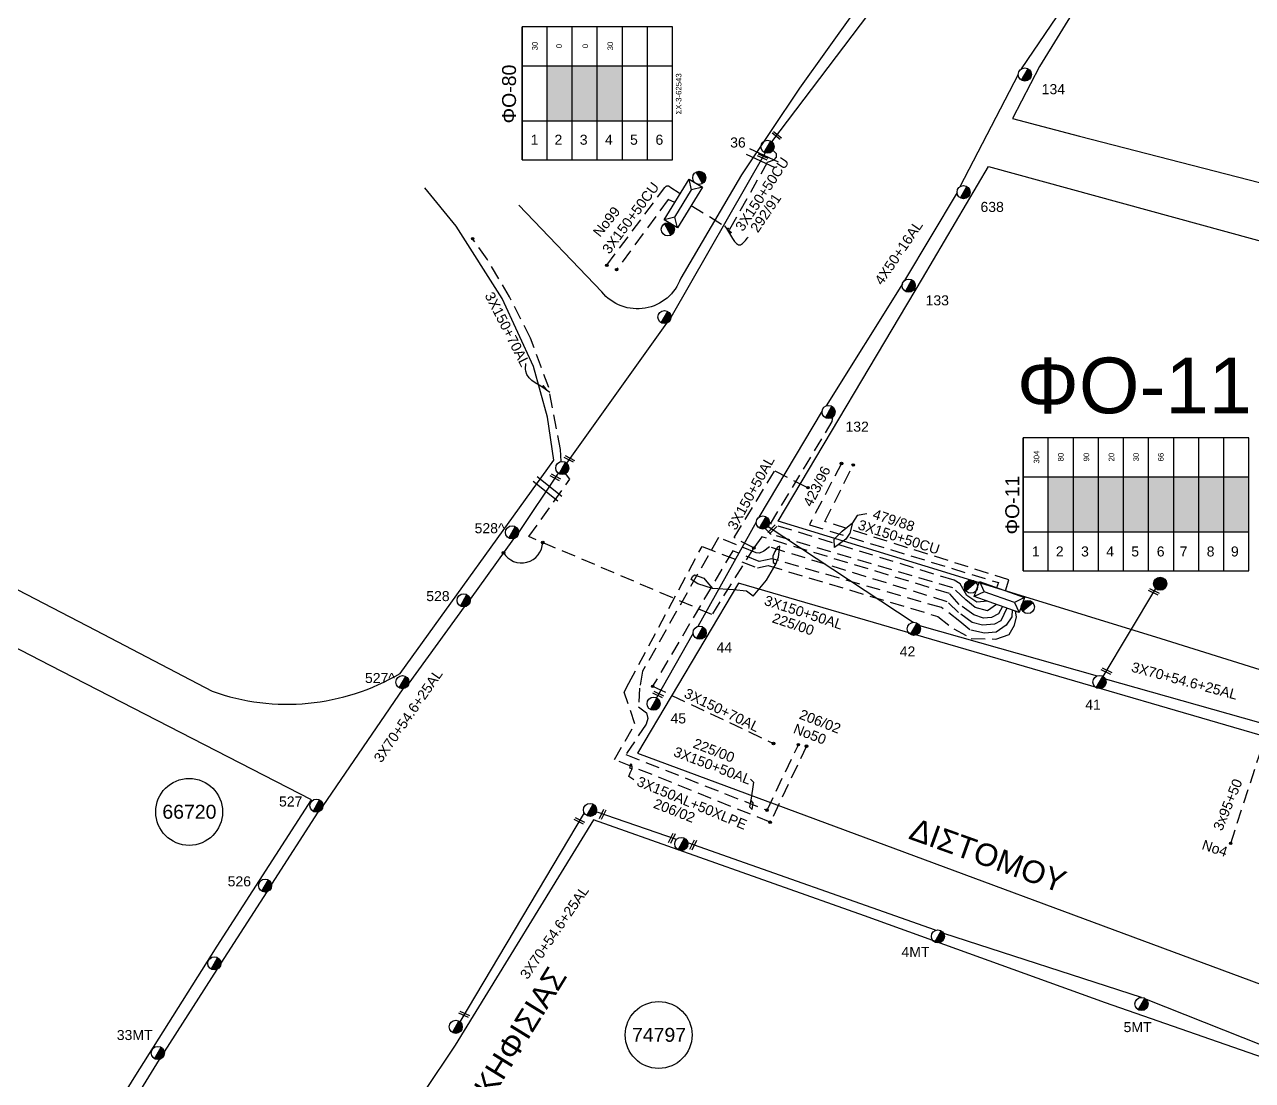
# Model space of a CAD drawing. Header units: millimetres. Extents: x 1113 to 5794, y 757 to 3537.
# Drawn here: x 1224.6 to 1445, y 1462.8 to 1652.3 of the extents above; entities that cross this region are included whole.
import ezdxf
from ezdxf.enums import TextEntityAlignment as Align

# ---------------------------------------------------------------- set-up
doc = ezdxf.new("R2010")
doc.units = ezdxf.units.MM
doc.linetypes.add('DASHED', pattern=[19.05, 12.7, -6.35])
for name, color, linetype in [('Άγνωστα', 7, 'Continuous'), ('Ασφαλειοκιβώτια Χ.Τ 6 αναχωρήσεων', 7, 'Continuous'), ('Ασφαλειοκιβώτια Χ.Τ 9 αναχωρήσεων', 7, 'Continuous'), ('Γέφυρες Εναέριου Δικτύου', 7, 'Continuous'), ('Γυμνά εναέρια ΧΤ και ΦΟΠ (3Φ)   4x50+16AL', 7, 'Continuous'), ('Επιγραφές - Σχήματα', 7, 'Continuous'), ('Καλώδια ΧΤ   3x150+50AL', 7, 'DASHED'), ('Καλώδια ΧΤ   3x150+50CU', 7, 'DASHED'), ('Καλώδια ΧΤ   3x150AL+50XLPE', 7, 'DASHED'), ('Μηχανική τομή', 7, 'Continuous'), ('Στύλος Ξύλινος', 7, 'Continuous'), ('Στύλος Ξύλινος @ 1', 7, 'Continuous'), ('Στύλος ΦΜ', 7, 'Continuous'), ('Στύλος ΦΜ @ 1', 7, 'Continuous'), ('Συνδέσεις', 7, 'Continuous'), ('Συνεστραμμένα ΧΤ   3x70+54.6+25 AL', 7, 'SYN_LINE'), ('Τομή', 7, 'Continuous'), ('Υποσταθμός εναέριος 2 στύλων', 7, 'Continuous'), ('Υποσταθμός πόλεως', 7, 'Continuous'), ('Υπόβαθρο ΔΕΗ', 7, 'Continuous'), ('Υπόγεια καλώδια Δικτύου ΧΤ και Παρ. ΧΤ - 3X150+70 AL', 7, 'DASHED')]:
    doc.layers.add(name, color=color, linetype=linetype)
doc.styles.get("Standard").update_dxf_attribs({"font": 'arial.ttf'})
doc.linetypes.add('SYN_LINE', pattern='A,0.5,-0.0001,["/\\/\\/\\/",Standard,S=0.1,R=0,X=0,Y=-0.05],-0.25', length=0.7501)
doc.dimstyles.new('ISO-25', dxfattribs={"dimtxt": 2.5, "dimasz": 1.8, "dimexe": 1.25, "dimexo": 0.625, "dimtad": 1, "dimtxsty": 'Standard', "dimcen": 1.8, "dimadec": 0, "dimazin": 0, "dimtfac": 1, "dimtmove": 0, "dimatfit": 3, "dimfxl": 1.25, "dimarcsym": 0})

# ---------------------------------------------------------------- blocks, each defined once
blk = doc.blocks.new('ΥΠΑΡΧΩΝ ΤΣΙΜΕΝΤΕΝΙΟΣ ΣΤΥΛΟΣ')
at = {"layer": 'Στύλος ΦΜ'}
blk.add_hatch(color=7, dxfattribs=at).paths.add_polyline_path([(-1.29, -2.28, 0.574793), (2.62, 0, 0.268822), (1.3, 2.27)])
at = {"layer": 'Στύλος ΦΜ', "color": 7}
blk.add_line((-1.29, -2.28), (1.3, 2.27), dxfattribs=at)
blk.add_circle((0, 0), 2.62, dxfattribs=at)
at = {"layer": 'Στύλος ΦΜ', "flags": 4}
for tag, p in [('ΑΡΙΘΜΟΣ', (-4.68, 8.05)), ('ΤΥΠΟΣ', (-4.91, 3.03))]:
    blk.add_attdef(tag, p, '', height=4, dxfattribs=at)
blk = doc.blocks.new('ΥΠΟΣΤΑΘΜΟΣ ΕΝΑΕΡΙΟΣ ΕΠΙ 2 ΣΤΥΛΩΝ')
at = {"layer": 'Υποσταθμός εναέριος 2 στύλων', "linetype": 'Continuous'}
for points in [[(-11.97, -2.11, 0.574793), (-8.45, -0.07, 0.268822), (-9.64, 1.98)], [(9.68, -2.15, 0.574793), (13.19, -0.1, 0.268822), (12.01, 1.95)]]:
    blk.add_hatch(color=256, dxfattribs=at).paths.add_polyline_path(points)
for p, q in [((-11.97, -2.11), (-9.64, 1.98)), ((9.68, -2.15), (12.01, 1.95))]:
    blk.add_line(p, q, dxfattribs=at)
for centre in [(-10.81, -0.07), (10.84, -0.1)]:
    blk.add_circle(centre, 2.36, dxfattribs=at)
at = {"layer": 'Υποσταθμός πόλεως', "linetype": 'Continuous', "ltscale": 40}
blk.add_lwpolyline([(-8.57, 2.82), (8.57, 2.82), (8.57, -2.82), (-8.57, -2.82)], close=True, dxfattribs=at)
for points in [[(-5.75, 0), (-8.57, 2.82)], [(-8.57, -2.82), (-5.75, 0)], [(-5.75, 0), (5.75, 0)], [(5.75, 0), (8.57, 2.82)], [(8.57, -2.82), (5.75, 0)]]:
    blk.add_lwpolyline(points, dxfattribs=at)
at = {"layer": 'Υποσταθμός εναέριος 2 στύλων', "ltscale": 40, "flags": 1}
for tag, p in [('ΜΕΤΑΣΧΗΜΑΤΙΣΜΟΣ', (14.09, 2.51)), ('ΙΣΧΥΣ', (14.07, -0.28)), ('ΑΡΙΘΜΟΣ', (14.19, -3))]:
    blk.add_attdef(tag, p, '', height=1.8, dxfattribs=at)
blk = doc.blocks.new('ΥΠΑΡΧΩΝ ΞΥΛΙΝΟΣ ΣΤΥΛΟΣ')
at = {"layer": 'Στύλος Ξύλινος'}
h = blk.add_hatch(color=7, dxfattribs=at)
h.paths.add_polyline_path([(-2.62, 0, 0.270008), (-1.29, -2.28), (1.3, 2.27, 0.576266)])
h.paths.add_polyline_path([(-1.29, -2.28, 0.574793), (2.62, 0, 0.268822), (1.3, 2.27)])
at = {"layer": 'Στύλος Ξύλινος', "color": 7}
blk.add_line((-1.29, -2.28), (1.3, 2.27), dxfattribs=at)
blk.add_circle((0, 0), 2.62, dxfattribs=at)
at = {"layer": 'Στύλος Ξύλινος', "flags": 4}
for tag, p in [('ΑΡΙΘΜΟΣ', (-4.91, 8.6)), ('ΤΥΠΟΣ', (-4.85, 3.39))]:
    blk.add_attdef(tag, p, '', height=4, dxfattribs=at)
blk = doc.blocks.new('ΑΣΦΑΛΕΙΟΚΙΒΩΤΙΟ ΥΠΟΣΤΑΘΜΟΥ 6 ΑΝΑΧΩΡΗΣΕΩΝ')
at = {"layer": 'Ασφαλειοκιβώτια Χ.Τ 6 αναχωρήσεων', "ltscale": 40}
for p, q in [((-23.91, 27), (23.91, 27)), ((-9.83, 27), (-9.83, -27)), ((9.83, 27), (9.83, -27)), ((-23.91, 18), (23.91, 18)), ((-23.91, 9), (23.91, 9)), ((-23.91, 0), (23.91, 0)), ((-23.91, -9), (23.91, -9)), ((-23.91, -18), (23.91, -18))]:
    blk.add_line(p, q, dxfattribs=at)
at = {"layer": 'Ασφαλειοκιβώτια Χ.Τ 6 αναχωρήσεων'}
blk.add_lwpolyline([(-23.91, -27), (23.91, -27), (23.91, 27), (-23.91, 27)], close=True, dxfattribs=at)
for s, p in [('1', (-18.47, 23.92)), ('2', (-18.47, 15.35)), ('3', (-18.47, 6.28)), ('4', (-18.47, -2.75)), ('5', (-18.47, -11.76)), ('6', (-18.47, -20.89))]:
    blk.add_text(s, height=3.6, rotation=270, dxfattribs=at).set_placement(p)
at = {"layer": 'Ασφαλειοκιβώτια Χ.Τ 6 αναχωρήσεων', "ltscale": 40}
for tag, height, p in [('ΟΝΟΜΑ', 5, (-0.27, 31.68)), ('ΚΕΙΜΕΝΟ 1', 2, (16.95, 22.41)), ('ΚΕΙΜΕΝΟ 2', 2, (16.95, 13.71)), ('ΚΕΙΜΕΝΟ 3', 2, (16.95, 4.31)), ('ΚΕΙΜΕΝΟ 4', 2, (16.95, -4.67)), ('ΚΕΙΜΕΝΟ 5', 2, (16.95, -13.51)), ('ΚΕΙΜΕΝΟ 6', 2, (16.95, -22.43)), ('ΣΧ', 2, (-0.21, -29.21))]:
    blk.add_attdef(tag, text='', height=height, dxfattribs=at).set_placement(p, align=Align.MIDDLE_CENTER)
blk = doc.blocks.new('ΑΣΦΑΛΕΙΟΚΙΒΩΤΙΟ ΥΠΟΣΤΑΘΜΟΥ 9 ΑΝΑΧΩΡΗΣΕΩΝ')
at = {"layer": 'Ασφαλειοκιβώτια Χ.Τ 9 αναχωρήσεων', "ltscale": 40}
for p, q in [((-23.8, 40.36), (24.02, 40.36)), ((-9.72, 40.36), (-9.72, -40.64)), ((9.94, 40.36), (9.94, -40.64)), ((-23.8, 31.36), (24.02, 31.36)), ((-23.8, 22.36), (24.02, 22.36)), ((-23.8, 13.36), (24.02, 13.36)), ((-23.8, 4.36), (24.02, 4.36)), ((-23.8, -4.64), (24.02, -4.64)), ((-23.8, -13.64), (24.02, -13.64)), ((-23.8, -22.64), (24.02, -22.64)), ((-23.8, -31.64), (24.02, -31.64))]:
    blk.add_line(p, q, dxfattribs=at)
at = {"layer": 'Ασφαλειοκιβώτια Χ.Τ 9 αναχωρήσεων'}
blk.add_lwpolyline([(-23.8, -40.64), (24.02, -40.64), (24.02, 40.36), (-23.8, 40.36)], close=True, dxfattribs=at)
for s, p in [('1', (-18.61, 37.24)), ('2', (-18.61, 28.67)), ('3', (-18.61, 19.6)), ('4', (-18.61, 10.58)), ('5', (-18.61, 1.57)), ('6', (-18.61, -7.57)), ('7', (-18.61, -15.81)), ('8', (-18.61, -25.5)), ('9', (-18.61, -34.19))]:
    blk.add_text(s, height=3.6, rotation=270, dxfattribs=at).set_placement(p)
at = {"layer": 'Ασφαλειοκιβώτια Χ.Τ 9 αναχωρήσεων', "ltscale": 40}
for tag, height, p in [('ΟΝΟΜΑ', 5, (-0.16, 44.31)), ('ΚΕΙΜΕΝΟ 1', 2, (17.06, 35.59)), ('ΚΕΙΜΕΝΟ 2', 2, (17.06, 26.88)), ('ΚΕΙΜΕΝΟ 3', 2, (17.06, 17.69)), ('ΚΕΙΜΕΝΟ 4', 2, (17.06, 8.71)), ('ΚΕΙΜΕΝΟ 5', 2, (17.06, -0.13)), ('ΚΕΙΜΕΝΟ 6', 2, (17.06, -9.05)), ('ΚΕΙΜΕΝΟ 7', 2, (17.06, -18.13)), ('ΚΕΙΜΕΝΟ 8', 2, (17.06, -26.85)), ('ΚΕΙΜΕΝΟ 9', 2, (17.06, -35.99)), ('ΣΧ', 2, (-0.1, -42.64))]:
    blk.add_attdef(tag, text='', height=height, dxfattribs=at).set_placement(p, align=Align.MIDDLE_CENTER)
blk = doc.blocks.new('ΜΗΧΑΝΙΚΗ ΤΟΜΗ')
at = {"layer": 'Μηχανική τομή', "ltscale": 40}
for p, q in [((-1.89, 0.78), (1.89, 0.78)), ((1.89, 0), (-1.89, 0))]:
    blk.add_line(p, q, dxfattribs=at)
blk = doc.blocks.new('ΤΟΜΗ')
at = {"layer": 'Τομή', "ltscale": 40}
for p, q in [((-5.68, 0), (5.68, 0)), ((5.68, -2.33), (-5.68, -2.33))]:
    blk.add_line(p, q, dxfattribs=at)
blk = doc.blocks.new('_ΣΥΝΔΕΣΗ')
at = {"layer": 'Συνδέσεις', "linetype": 'SYN_LINE', "ltscale": 40}
blk.add_hatch(color=256, dxfattribs=at).paths.add_polyline_path([(0.5, -0.01, 1), (-0.5, -0.01, 1)])
at = {"layer": 'Συνδέσεις'}
blk.add_circle((0, -0.01), 0.5, dxfattribs=at)

msp = doc.modelspace()

# ---------------------------------------------------------------- hatches: boundary and pattern name
at = {"layer": 'Ασφαλειοκιβώτια Χ.Τ 9 αναχωρήσεων', "lineweight": -3}
for color, points in [(85, [(1318.43, 1635.01), (1322.93, 1635.01), (1322.93, 1644.83), (1318.43, 1644.83)]), (6, [(1322.93, 1635.01), (1327.43, 1635.01), (1327.43, 1644.83), (1322.93, 1644.83)]), (30, [(1327.43, 1635.01), (1331.93, 1635.01), (1331.93, 1644.83), (1327.43, 1644.83)]), (27, [(1412.89, 1571.07), (1408.39, 1571.07), (1408.39, 1561.24), (1412.89, 1561.24)]), (85, [(1417.39, 1571.07), (1412.89, 1571.07), (1412.89, 1561.24), (1417.39, 1561.24)]), (6, [(1421.89, 1571.07), (1417.39, 1571.07), (1417.39, 1561.24), (1421.89, 1561.24)]), (133, [(1426.39, 1571.07), (1421.89, 1571.07), (1421.89, 1561.24), (1426.39, 1561.24)]), (30, [(1430.89, 1571.07), (1426.39, 1571.07), (1426.39, 1561.24), (1430.89, 1561.24)]), (1, [(1435.39, 1571.07), (1430.89, 1571.07), (1430.89, 1561.24), (1435.39, 1561.24)]), (2, [(1439.89, 1571.07), (1435.39, 1571.07), (1435.39, 1561.24), (1439.89, 1561.24)]), (62, [(1444.39, 1571.07), (1439.89, 1571.07), (1439.89, 1561.24), (1444.39, 1561.24)])]:
    msp.add_hatch(color=color, dxfattribs=at).paths.add_polyline_path(points)

# ---------------------------------------------------------------- linework, layer by layer
at = {"layer": 'Άγνωστα', "color": 85, "linetype": 'DASHED', "lineweight": -3, "ltscale": 0.2}
msp.add_lwpolyline([(1400.14, 1547.82), (1399.46, 1546.51), (1398.21, 1545.83), (1396.74, 1545.74), (1395.01, 1546.33), (1392.39, 1548.18), (1390.64, 1550.14), (1356.94, 1560.34), (1355.53, 1558.32), (1348, 1546.37), (1315.17, 1560.35), (1322.51, 1570.69), (1321.75, 1571.66)], dxfattribs=at)
at = {"layer": 'Άγνωστα', "color": 6, "linetype": 'DASHED', "lineweight": -3, "ltscale": 0.2}
for points in [[(1399.11, 1548.18), (1397.49, 1547.06), (1395.28, 1547.61), (1393.56, 1549.04), (1391.26, 1551.19), (1358.63, 1560.76), (1357.55, 1561.79)], [(1441.13, 1505.31), (1447.61, 1525.22), (1450.06, 1524.7), (1450.61, 1523.26), (1451.26, 1523.65)]]:
    msp.add_lwpolyline(points, dxfattribs=at)
at = {"layer": 'Γέφυρες Εναέριου Δικτύου', "lineweight": -3}
msp.add_arc((1313.84, 1559.44), 3.8, 211.3705, 357.9809, dxfattribs=at)
at = {"layer": 'Γυμνά εναέρια ΧΤ και ΦΟΠ (3Φ)   4x50+16AL', "color": 133, "lineweight": -3}
for points in [[(1416.33, 1663.19), (1403.52, 1644.29)], [(1402.99, 1643.31), (1392.48, 1623.12)], [(1392.01, 1622.09), (1382.59, 1606.32)], [(1382.2, 1605.73), (1368.49, 1583.81)], [(1367.79, 1582.95), (1356.45, 1563.85)], [(1355.97, 1562.94), (1345.46, 1544.23)], [(1344.64, 1543), (1338.04, 1531.43)]]:
    msp.add_lwpolyline(points, dxfattribs=at)
at = {"layer": 'Γυμνά εναέρια ΧΤ και ΦΟΠ (3Φ)   4x50+16AL', "color": 30, "lineweight": -3}
msp.add_lwpolyline([(1358.79, 1631.2), (1377.48, 1655.9)], dxfattribs=at)
at = {"layer": 'Γυμνά εναέρια ΧΤ και ΦΟΠ (3Φ)   4x50+16AL', "color": 85, "lineweight": -3}
for points in [[(1357.55, 1629.24), (1340.66, 1599.66)], [(1339.86, 1598.64), (1321.91, 1573.56)]]:
    msp.add_lwpolyline(points, dxfattribs=at)
at = {"layer": 'Επιγραφές - Σχήματα', "lineweight": -3}
for points in [[(1375.83, 1564.47), (1374.08, 1564.14), (1373.24, 1562.81), (1372.78, 1560.96), (1372.07, 1559.92), (1369.99, 1558.42), (1369.97, 1559.89), (1371.41, 1561.36), (1373.24, 1562.81)], [(1355.41, 1549.67), (1357.8, 1552.52), (1359.45, 1555.43), (1359.45, 1555.43), (1359.95, 1556.68), (1360.19, 1558.63), (1359.75, 1558.45), (1359.3, 1557.7), (1358.95, 1556.83), (1359.02, 1555.69), (1359.45, 1555.43)], [(1355.41, 1549.67), (1354.22, 1550.58), (1351.9, 1550.83), (1348.14, 1551.03), (1345.5, 1551.88), (1344.26, 1552.68), (1344.52, 1553.22), (1344.9, 1553.5), (1346.53, 1552.93), (1347.11, 1552.23), (1348.14, 1551.03)], [(1333.97, 1516.71), (1333.08, 1517.28), (1333.31, 1517.97), (1333.67, 1518.69), (1333.61, 1519.43), (1333.42, 1519.51), (1333.19, 1518.86), (1333.67, 1518.69)], [(1354.92, 1516.84), (1355.49, 1516.27), (1355.29, 1515.04), (1355.01, 1513.07), (1354.73, 1511.87), (1355.23, 1511.41), (1355.4, 1512.61), (1355.01, 1513.07)]]:
    msp.add_lwpolyline(points, dxfattribs=at)
for centre in [(1254.16, 1510.95), (1338.45, 1470.92)]:
    msp.add_circle(centre, 6, dxfattribs=at)
at = {"layer": 'Καλώδια ΧΤ   3x150+50AL', "color": 85, "lineweight": -3, "ltscale": 0.2}
msp.add_lwpolyline([(1355.53, 1558.32), (1351.98, 1560.17), (1359.27, 1572.14), (1365.24, 1569.14)], dxfattribs=at)
at = {"layer": 'Καλώδια ΧΤ   3x150+50AL', "color": 1, "lineweight": -3, "ltscale": 0.2}
msp.add_lwpolyline([(1400.92, 1547.54), (1399.86, 1545.23), (1398.72, 1544.63), (1396.56, 1544.46), (1394.74, 1544.94), (1392.28, 1546.72), (1390.24, 1548.68), (1358.37, 1558.5), (1357.33, 1557.73), (1356.53, 1557.36), (1355.95, 1557.47), (1349.19, 1560.22), (1335.57, 1536.21), (1335.01, 1533.18), (1334.84, 1529.8), (1336.24, 1528.74), (1336.52, 1527.7), (1336.18, 1526.72), (1332.57, 1521.24), (1357.9, 1511.26), (1363.53, 1523.01)], dxfattribs=at)
at = {"layer": 'Καλώδια ΧΤ   3x150+50AL', "color": 2, "lineweight": -3, "ltscale": 0.2}
msp.add_lwpolyline([(1401.88, 1547.2), (1401.83, 1545.99), (1400.84, 1544.48), (1399.01, 1543.19), (1396.93, 1543.01), (1394.31, 1543.62), (1392.53, 1545.12), (1389.22, 1547.62), (1358.77, 1556.38), (1356.48, 1555.89), (1351.75, 1557.81), (1337.37, 1533.5)], dxfattribs=at)
at = {"layer": 'Καλώδια ΧΤ   3x150+50CU', "color": 30, "lineweight": -3, "ltscale": 0.2}
for points in [[(1344.3, 1619.78), (1351.22, 1615.52), (1357.99, 1627.53), (1359.2, 1627.97), (1359.6, 1628.45), (1359.61, 1629.08), (1359.05, 1629.6)], [(1400.7, 1550.61), (1401.28, 1552.61), (1368.3, 1563.06), (1373.37, 1573.21)]]:
    msp.add_lwpolyline(points, dxfattribs=at)
at = {"layer": 'Καλώδια ΧΤ   3x150+50CU', "color": 6, "lineweight": -3, "ltscale": 0.2}
msp.add_lwpolyline([(1329.15, 1609.06), (1339.54, 1622.99, -0.422292), (1340.48, 1623.12), (1342.31, 1621.92)], format="xyb", dxfattribs=at)
at = {"layer": 'Καλώδια ΧΤ   3x150+50CU', "color": 85, "lineweight": -3, "ltscale": 0.2}
msp.add_lwpolyline([(1341.35, 1620.34), (1340.18, 1620.88), (1330.89, 1608.26)], dxfattribs=at)
at = {"layer": 'Καλώδια ΧΤ   3x150+50CU', "color": 133, "lineweight": -3, "ltscale": 0.2}
msp.add_lwpolyline([(1397.52, 1548.75), (1395.55, 1548.61), (1393.76, 1549.79), (1392.59, 1551.9), (1391.48, 1552.52), (1358.53, 1562.68), (1369.6, 1581), (1369.7, 1581.82)], dxfattribs=at)
at = {"layer": 'Καλώδια ΧΤ   3x150+50CU', "color": 27, "lineweight": -3, "ltscale": 0.2}
msp.add_lwpolyline([(1371.26, 1573.48), (1365.5, 1562.48), (1399.42, 1552.1), (1399.08, 1551.18)], dxfattribs=at)
at = {"layer": 'Καλώδια ΧΤ   3x150AL+50XLPE', "color": 62, "lineweight": -3, "ltscale": 0.2}
msp.add_lwpolyline([(1364.99, 1522.76), (1358.47, 1509.1), (1330.52, 1520.35), (1334.19, 1526.74), (1332.25, 1532.45), (1333.07, 1534.04), (1346.24, 1558.59), (1356.16, 1554.77), (1358.12, 1555.16), (1388.53, 1546.04), (1391.4, 1543.83), (1394.52, 1542.08), (1398.99, 1541.97), (1401.37, 1542.8), (1402.32, 1544.47), (1402.67, 1545.96), (1402.51, 1546.98)], dxfattribs=at)
at = {"layer": 'Συνεστραμμένα ΧΤ   3x70+54.6+25 AL', "color": 173, "lineweight": -3, "ltscale": 10}
for points in [[(1320.42, 1571.74), (1313.3, 1561.08)], [(1312.41, 1559.97), (1304.61, 1549.11)]]:
    msp.add_lwpolyline(points, dxfattribs=at)
at = {"layer": 'Συνεστραμμένα ΧΤ   3x70+54.6+25 AL', "color": 6, "lineweight": -3, "ltscale": 20}
for points in [[(1358.1, 1562.2), (1384.15, 1544.98)], [(1418.23, 1535.23), (1427.67, 1551.04)], [(1385.29, 1544.39), (1417.18, 1535.37)], [(1418.6, 1534.81), (1451.64, 1525.49)]]:
    msp.add_lwpolyline(points, dxfattribs=at)
at = {"layer": 'Συνεστραμμένα ΧΤ   3x70+54.6+25 AL', "color": 173, "lineweight": -3, "ltscale": 20}
for points in [[(1303.51, 1547.75), (1293.61, 1534.06)], [(1292.51, 1533.05), (1278.19, 1512.04)], [(1277.26, 1510.92), (1268.95, 1497.98)], [(1268.09, 1496.59), (1259.87, 1483.81)], [(1259.14, 1482.68), (1249.71, 1467.92)], [(1248.77, 1466.54), (1236.16, 1445.99)]]:
    msp.add_lwpolyline(points, dxfattribs=at)
at = {"layer": 'Συνεστραμμένα ΧΤ   3x70+54.6+25 AL', "color": 85, "lineweight": -3, "ltscale": 20}
for points in [[(1325.08, 1510.78), (1302.76, 1473.28)], [(1341.62, 1505.97), (1327.24, 1510.94)], [(1388.14, 1489.71), (1343.67, 1505.39)], [(1425.13, 1477.65), (1389.62, 1489.13)], [(1453.79, 1466.26), (1425.99, 1477.26)]]:
    msp.add_lwpolyline(points, dxfattribs=at)
at = {"layer": 'Υπόβαθρο ΔΕΗ', "lineweight": -3}
for points in [[(1272.75, 1715.25), (1383.57, 1668.67), (1363.71, 1640.82), (1353.32, 1625.27), (1342.4, 1606.72, -0.586041), (1328.24, 1604.28), (1313.37, 1619.87)], [(1127.17, 1600.63), (1151.16, 1588.35), (1196.99, 1564.53), (1237.33, 1543.57), (1258.33, 1532.61, 0.222527), (1292.06, 1535.82), (1319.63, 1574.06), (1318.47, 1581.79), (1315.98, 1590.91), (1310.37, 1603.1), (1302.07, 1616.1), (1296.47, 1622.96)], [(1420.56, 1397.39), (1447.54, 1437.8), (1463.14, 1461.22), (1418.66, 1476.71), (1375.4, 1492.3), (1326.76, 1509.54), (1301.93, 1469.11), (1279.18, 1435.14), (1253.43, 1396.11), (1307.22, 1364.54), (1357.4, 1335.16), (1410.64, 1304.22, 0.301976), (1419.69, 1305.71), (1452.69, 1352.59, -0.298175), (1470.06, 1357.21), (1521.29, 1340.58), (1554.8, 1397.37)]]:
    msp.add_lwpolyline(points, format="xyb", dxfattribs=at)
msp.add_lwpolyline([(1620.97, 1582.38), (1630.63, 1648.3), (1590.44, 1654.7), (1538.74, 1663.28), (1538.74, 1663.28), (1507.89, 1669.28), (1449.65, 1680.94), (1435.39, 1683.78), (1423.57, 1669.55), (1413.64, 1655.78), (1406.78, 1644.75), (1401.97, 1635.4), (1414.01, 1632.24), (1468.63, 1618.15), (1544.28, 1599.74), (1554.8, 1597.37), (1620.97, 1582.38)], close=True, dxfattribs=at)
for points in [[(1548.67, 1587.88), (1503.63, 1519.06), (1465.12, 1530.56), (1428.64, 1542.03), (1389.24, 1554.16), (1359.87, 1563.15), (1385.83, 1606.67), (1397.67, 1626.79), (1454.67, 1611.14), (1548.67, 1587.88)], [(1205.78, 1400.35), (1225.65, 1432.87), (1244.3, 1463.22), (1259.21, 1486.86), (1276.14, 1513.09), (1229.2, 1537.25), (1160.78, 1572.56), (1127.25, 1589.88)], [(1334.65, 1521.51), (1471.51, 1470.79), (1497.73, 1509.79), (1352.79, 1552.02), (1334.65, 1521.51)]]:
    msp.add_lwpolyline(points, dxfattribs=at)
at = {"layer": 'Υπόγεια καλώδια Δικτύου ΧΤ και Παρ. ΧΤ - 3X150+70 AL', "color": 7, "lineweight": -3, "ltscale": 0.2}
msp.add_lwpolyline([(1320.95, 1573.83), (1320.8, 1575.98), (1318.72, 1587.09), (1315.43, 1595.97), (1311.69, 1603.37), (1307.65, 1610.18), (1305.05, 1613.82)], dxfattribs=at)
at = {"layer": 'Υπόγεια καλώδια Δικτύου ΧΤ και Παρ. ΧΤ - 3X150+70 AL', "color": 2, "lineweight": -3, "ltscale": 0.2}
msp.add_lwpolyline([(1337.37, 1533.5), (1359.06, 1523.24)], dxfattribs=at)

# ---------------------------------------------------------------- block references
at = {"layer": 'Ασφαλειοκιβώτια Χ.Τ 9 αναχωρήσεων', "lineweight": -3, "xscale": 0.5, "yscale": 0.5, "zscale": 0.5, "rotation": 90}
for name, p, values in [('ΑΣΦΑΛΕΙΟΚΙΒΩΤΙΟ ΥΠΟΣΤΑΘΜΟΥ 6 ΑΝΑΧΩΡΗΣΕΩΝ', (1327.43, 1639.92), {'ΟΝΟΜΑ': 'ΦΟ-80', 'ΣΧ': 'ΣΧ-3-62543', 'ΚΕΙΜΕΝΟ 2': '0', 'ΚΕΙΜΕΝΟ 1': '30', 'ΚΕΙΜΕΝΟ 3': '0', 'ΚΕΙΜΕΝΟ 4': '30'}), ('ΑΣΦΑΛΕΙΟΚΙΒΩΤΙΟ ΥΠΟΣΤΑΘΜΟΥ 9 ΑΝΑΧΩΡΗΣΕΩΝ', (1424.07, 1566.1), {'ΟΝΟΜΑ': 'ΦΟ-11', 'ΚΕΙΜΕΝΟ 2': '80', 'ΚΕΙΜΕΝΟ 1': '304', 'ΚΕΙΜΕΝΟ 3': '90', 'ΚΕΙΜΕΝΟ 4': '20', 'ΚΕΙΜΕΝΟ 5': '30', 'ΚΕΙΜΕΝΟ 6': '66'})]:
    msp.add_blockref(name, p, dxfattribs=at).add_auto_attribs(values)
at = {"layer": 'Μηχανική τομή', "lineweight": -3}
for p, xscale, yscale, zscale, rotation in [((1359.54, 1632.19), 0.5000000000001195, 0.5000000000001195, 0.5000000000001195, 322.0389958531547), ((1357.03, 1628.32), 0.5000000000001282, 0.5000000000001282, 0.5000000000001282, 336.0677657036876), ((1322.32, 1574.13), 0.5000000000001245, 0.5000000000001245, 0.5000000000001245, 332.7718627185874), ((1319.8, 1570.82), 0.5000000000001245, 0.5000000000001245, 0.5000000000001245, 332.7718627185874), ((1358.72, 1561.79), 0.4999999999998645, 0.4999999999998645, 0.4999999999998645, 225.7831543086383), ((1427.42, 1550.63), 0.4999999999997775, 0.4999999999997775, 0.4999999999997775, 154.1461460763338), ((1418.92, 1536.4), 0.4999999999997775, 0.4999999999997775, 0.4999999999997775, 154.1461460763338), ((1338.28, 1531.84), 0.500000000000032, 0.500000000000032, 0.500000000000032, 334.6600295682425), ((1324.13, 1509.18), 0.500000000000032, 0.500000000000032, 0.500000000000032, 334.6600295682425), ((1328.21, 1510.6), 0.4999999999998492, 0.4999999999998492, 0.4999999999998492, 244.2556841975095), ((1340.65, 1506.31), 0.4999999999998492, 0.4999999999998492, 0.4999999999998492, 244.2556841975095), ((1344.45, 1505.11), 0.4999999999998492, 0.4999999999998492, 0.4999999999998492, 244.2556841975095), ((1303.46, 1474.45), 0.500000000000032, 0.500000000000032, 0.500000000000032, 334.6600295682425)]:
    msp.add_blockref('ΜΗΧΑΝΙΚΗ ΤΟΜΗ', p, dxfattribs=dict(at, xscale=xscale, yscale=yscale, zscale=zscale, rotation=rotation))
at = {"layer": 'Στύλος Ξύλινος @ 1', "lineweight": -3, "ltscale": 40, "xscale": 0.4499999999998181, "yscale": 0.4499999999998181, "zscale": 0.4499999999998181}
msp.add_blockref('ΥΠΑΡΧΩΝ ΞΥΛΙΝΟΣ ΣΤΥΛΟΣ', (1428.47, 1551.9), dxfattribs=at)
at = {"layer": 'Στύλος ΦΜ @ 1', "lineweight": -3, "ltscale": 40}
ref = msp.add_blockref('ΥΠΑΡΧΩΝ ΤΣΙΜΕΝΤΕΝΙΟΣ ΣΤΥΛΟΣ', (1404.17, 1643.3), dxfattribs=dict(at, xscale=0.4499999999998181, yscale=0.4499999999998181, zscale=0.4499999999998181))
ref.add_attrib('ΤΥΠΟΣ', '134', (1407.2, 1639.76), dxfattribs={"layer": 'Στύλος ΦΜ', "height": 1.8, "flags": 4})
ref = msp.add_blockref('ΥΠΑΡΧΩΝ ΤΣΙΜΕΝΤΕΝΙΟΣ ΣΤΥΛΟΣ', (1357.99, 1630.33), dxfattribs=dict(at, xscale=0.4499999999998181, yscale=0.4499999999998181, zscale=0.4499999999998181))
ref.add_attrib('ΤΥΠΟΣ', '36', (1351.28, 1630.19), dxfattribs={"layer": 'Στύλος ΦΜ', "height": 1.8, "flags": 4})
ref = msp.add_blockref('ΥΠΑΡΧΩΝ ΤΣΙΜΕΝΤΕΝΙΟΣ ΣΤΥΛΟΣ', (1393.18, 1622.18), dxfattribs=dict(at, xscale=0.4499999999998181, yscale=0.4499999999998181, zscale=0.4499999999998181))
ref.add_attrib('ΤΥΠΟΣ', '638', (1396.21, 1618.63), dxfattribs={"layer": 'Στύλος ΦΜ', "height": 1.8, "flags": 4})
ref = msp.add_blockref('ΥΠΑΡΧΩΝ ΤΣΙΜΕΝΤΕΝΙΟΣ ΣΤΥΛΟΣ', (1383.33, 1605.4), dxfattribs=dict(at, xscale=0.4499999999998181, yscale=0.4499999999998181, zscale=0.4499999999998181))
ref.add_attrib('ΤΥΠΟΣ', '133', (1386.36, 1601.86), dxfattribs={"layer": 'Στύλος ΦΜ', "height": 1.8, "flags": 4})
at = {"layer": 'Στύλος ΦΜ @ 1', "lineweight": -3, "ltscale": 40, "xscale": 0.4499999999998181, "yscale": 0.4499999999998181, "zscale": 0.4499999999998181}
for p in [(1339.48, 1599.76), (1321.14, 1572.67), (1357.15, 1562.9), (1326.13, 1511.31), (1342.51, 1505.2), (1258.69, 1483.77), (1302.02, 1472.37)]:
    msp.add_blockref('ΥΠΑΡΧΩΝ ΤΣΙΜΕΝΤΕΝΙΟΣ ΣΤΥΛΟΣ', p, dxfattribs=at)
at = {"layer": 'Στύλος ΦΜ @ 1', "lineweight": -3, "ltscale": 40}
ref = msp.add_blockref('ΥΠΑΡΧΩΝ ΤΣΙΜΕΝΤΕΝΙΟΣ ΣΤΥΛΟΣ', (1368.95, 1582.73), dxfattribs=dict(at, xscale=0.4499999999998181, yscale=0.4499999999998181, zscale=0.4499999999998181))
ref.add_attrib('ΤΥΠΟΣ', '132', (1371.98, 1579.19), dxfattribs={"layer": 'Στύλος ΦΜ', "height": 1.8, "flags": 4})
ref = msp.add_blockref('ΥΠΑΡΧΩΝ ΤΣΙΜΕΝΤΕΝΙΟΣ ΣΤΥΛΟΣ', (1312.13, 1561.12), dxfattribs=dict(at, xscale=0.4499999999998181, yscale=0.4499999999998181, zscale=0.4499999999998181))
ref.add_attrib('ΤΥΠΟΣ', '528^ ', (1305.41, 1560.97), dxfattribs={"layer": 'Στύλος ΦΜ', "height": 1.8, "flags": 4})
ref = msp.add_blockref('ΥΠΑΡΧΩΝ ΤΣΙΜΕΝΤΕΝΙΟΣ ΣΤΥΛΟΣ', (1303.44, 1548.92), dxfattribs=dict(at, xscale=0.4499999999998181, yscale=0.4499999999998181, zscale=0.4499999999998181))
ref.add_attrib('ΤΥΠΟΣ', '528', (1296.73, 1548.78), dxfattribs={"layer": 'Στύλος ΦΜ', "height": 1.8, "flags": 4})
ref = msp.add_blockref('ΥΠΑΡΧΩΝ ΤΣΙΜΕΝΤΕΝΙΟΣ ΣΤΥΛΟΣ', (1345.81, 1543.11), dxfattribs=dict(at, xscale=0.4499999999998181, yscale=0.4499999999998181, zscale=0.4499999999998181))
ref.add_attrib('ΤΥΠΟΣ', '44', (1348.84, 1539.56), dxfattribs={"layer": 'Στύλος ΦΜ', "height": 1.8, "flags": 4})
ref = msp.add_blockref('ΥΠΑΡΧΩΝ ΤΣΙΜΕΝΤΕΝΙΟΣ ΣΤΥΛΟΣ', (1384.26, 1543.81), dxfattribs=dict(at, xscale=0.4499999999998181, yscale=0.4499999999998181, zscale=0.4499999999998181))
ref.add_attrib('ΤΥΠΟΣ', '42', (1381.72, 1538.85), dxfattribs={"layer": 'Στύλος ΦΜ', "height": 1.8, "flags": 4})
ref = msp.add_blockref('ΥΠΑΡΧΩΝ ΤΣΙΜΕΝΤΕΝΙΟΣ ΣΤΥΛΟΣ', (1292.45, 1534.23), dxfattribs=dict(at, xscale=0.4499999999998181, yscale=0.4499999999998181, zscale=0.4499999999998181))
ref.add_attrib('ΤΥΠΟΣ', '527^ ', (1285.73, 1534.08), dxfattribs={"layer": 'Στύλος ΦΜ', "height": 1.8, "flags": 4})
ref = msp.add_blockref('ΥΠΑΡΧΩΝ ΤΣΙΜΕΝΤΕΝΙΟΣ ΣΤΥΛΟΣ', (1417.57, 1534.26), dxfattribs=dict(at, xscale=0.4499999999998181, yscale=0.4499999999998181, zscale=0.4499999999998181))
ref.add_attrib('ΤΥΠΟΣ', '41', (1415.02, 1529.3), dxfattribs={"layer": 'Στύλος ΦΜ', "height": 1.8, "flags": 4})
ref = msp.add_blockref('ΥΠΑΡΧΩΝ ΤΣΙΜΕΝΤΕΝΙΟΣ ΣΤΥΛΟΣ', (1337.54, 1530.37), dxfattribs=dict(at, xscale=0.4499999999998181, yscale=0.4499999999998181, zscale=0.4499999999998181))
ref.add_attrib('ΤΥΠΟΣ', '45', (1340.57, 1526.83), dxfattribs={"layer": 'Στύλος ΦΜ', "height": 1.8, "flags": 4})
ref = msp.add_blockref('ΥΠΑΡΧΩΝ ΤΣΙΜΕΝΤΕΝΙΟΣ ΣΤΥΛΟΣ', (1277.01, 1512.07), dxfattribs=dict(at, xscale=0.4499999999998181, yscale=0.4499999999998181, zscale=0.4499999999998181))
ref.add_attrib('ΤΥΠΟΣ', '527', (1270.3, 1511.92), dxfattribs={"layer": 'Στύλος ΦΜ', "height": 1.8, "flags": 4})
ref = msp.add_blockref('ΥΠΑΡΧΩΝ ΤΣΙΜΕΝΤΕΝΙΟΣ ΣΤΥΛΟΣ', (1267.8, 1497.73), dxfattribs=dict(at, xscale=0.4499999999998181, yscale=0.4499999999998181, zscale=0.4499999999998181))
ref.add_attrib('ΤΥΠΟΣ', '526', (1261.08, 1497.59), dxfattribs={"layer": 'Στύλος ΦΜ', "height": 1.8, "flags": 4})
ref = msp.add_blockref('ΥΠΑΡΧΩΝ ΤΣΙΜΕΝΤΕΝΙΟΣ ΣΤΥΛΟΣ', (1388.57, 1488.61), dxfattribs=dict(at, xscale=0.4499999999998181, yscale=0.4499999999998181, zscale=0.4499999999998181))
ref.add_attrib('ΤΥΠΟΣ', '4MT', (1382.03, 1484.93), dxfattribs={"layer": 'Στύλος ΦΜ', "height": 1.8, "flags": 4})
ref = msp.add_blockref('ΥΠΑΡΧΩΝ ΤΣΙΜΕΝΤΕΝΙΟΣ ΣΤΥΛΟΣ', (1425.11, 1476.48), dxfattribs=dict(at, xscale=0.4499999999998181, yscale=0.4499999999998181, zscale=0.4499999999998181))
ref.add_attrib('ΤΥΠΟΣ', '5MT', (1421.9, 1471.43), dxfattribs={"layer": 'Στύλος ΦΜ', "height": 1.8, "flags": 4})
ref = msp.add_blockref('ΥΠΑΡΧΩΝ ΤΣΙΜΕΝΤΕΝΙΟΣ ΣΤΥΛΟΣ', (1248.55, 1467.69), dxfattribs=dict(at, xscale=0.4499999999998181, yscale=0.4499999999998181, zscale=0.4499999999998181))
ref.add_attrib('ΤΥΠΟΣ', '33MT', (1241.18, 1470.01), dxfattribs={"layer": 'Στύλος ΦΜ', "height": 1.8, "flags": 4})
at = {"layer": 'Συνδέσεις', "lineweight": -3, "xscale": 0.4499999999998181, "yscale": 0.4499999999998181, "zscale": 0.4499999999998181}
for p in [(1305.05, 1613.82), (1329.15, 1609.06), (1330.89, 1608.26), (1371.26, 1573.48), (1373.37, 1573.21), (1365.24, 1569.14), (1317.64, 1559.31), (1355.53, 1558.32), (1310.6, 1557.46), (1337.37, 1533.5), (1359.06, 1523.24), (1363.53, 1523.01), (1364.99, 1522.76), (1357.9, 1511.26), (1358.47, 1509.1), (1441.13, 1505.31)]:
    msp.add_blockref('_ΣΥΝΔΕΣΗ', p, dxfattribs=at)
at = {"layer": 'Τομή', "lineweight": -3}
for p, xscale, yscale, zscale, rotation in [((1357.3, 1628.8), 0.4999999999999374, 0.4999999999999374, 0.4999999999999374, 334.8401764516127), ((1318.85, 1569.39), 0.4999999999999361, 0.4999999999999361, 0.4999999999999361, 321.26950321686)]:
    msp.add_blockref('ΤΟΜΗ', p, dxfattribs=dict(at, xscale=xscale, yscale=yscale, zscale=zscale, rotation=rotation))
at = {"layer": 'Υποσταθμός εναέριος 2 στύλων', "lineweight": -3}
for p, xscale, yscale, zscale, rotation in [((1342.87, 1620.14), 0.499999999999973, 0.499999999999973, 0.499999999999973, 58.66991425842292), ((1399.6, 1549.51), 0.4999999999998126, 0.4999999999998126, 0.4999999999998126, 160.4453630251978)]:
    msp.add_blockref('ΥΠΟΣΤΑΘΜΟΣ ΕΝΑΕΡΙΟΣ ΕΠΙ 2 ΣΤΥΛΩΝ', p, dxfattribs=dict(at, xscale=xscale, yscale=yscale, zscale=zscale, rotation=rotation))

# ---------------------------------------------------------------- texts
at = {"layer": 'Γυμνά εναέρια ΧΤ και ΦΟΠ (3Φ)   4x50+16AL', "color": 7, "lineweight": -3, "insert": (1377.07, 1606.36), "char_height": 1.8, "width": 168.3718, "attachment_point": 1, "rotation": 55.9181}
msp.add_mtext('4X50+16AL', dxfattribs=at)
at = {"layer": 'Επιγραφές - Σχήματα', "color": 7, "lineweight": -3, "width": 168.3718, "attachment_point": 1}
for s, insert, char_height, rotation in [('292/91', (1354.76, 1615.77), 1.8, 56.0168), ('No99', (1326.51, 1615.1), 1.8, 51.2139), ('423/96', (1364.28, 1566.37), 1.8, 63.0301), ('479/88', (1377.29, 1565.36), 1.8, 341.6366), ('225/00', (1359.23, 1546.72), 1.8, 341.6366), ('206/02', (1364.17, 1529.42), 1.8, 338.7396), ('No50', (1363.12, 1526.85), 1.8, 338.7396), ('225/00', (1345.11, 1524.22), 1.8, 338.7396), ('3x95+50', (1437.91, 1508.1), 1.8, 67.5726), ('206/02', (1338.01, 1513.42), 1.8, 338.7396), ('ΔΙΣΤΟΜΟΥ', (1384.48, 1509.96), 4, 340.291), ('No4', (1436.37, 1506), 1.8, 341.6366), ('ΛΕΩΦ. ΚΗΦΙΣΙΑΣ', (1294.99, 1445.15), 4, 58.3112)]:
    msp.add_mtext(s, dxfattribs=dict(at, insert=insert, char_height=char_height, rotation=rotation))
at = {"layer": 'Επιγραφές - Σχήματα', "color": 7, "lineweight": -3, "insert": (1402.74, 1592.49), "char_height": 10, "width": 168.3718, "attachment_point": 1}
msp.add_mtext('ΦΟ-11', dxfattribs=at)
at = {"layer": 'Επιγραφές - Σχήματα', "lineweight": -3, "char_height": 2.5, "width": 6.05, "attachment_point": 1}
for s, insert in [('66720', (1249.36, 1512.23)), ('74797', (1333.66, 1472.2))]:
    msp.add_mtext(s, dxfattribs=dict(at, insert=insert))
at = {"layer": 'Καλώδια ΧΤ   3x150+50AL', "color": 7, "lineweight": -3, "char_height": 1.8, "width": 168.3718, "attachment_point": 1}
for insert, rotation in [((1350.7, 1562.24), 61.1246), ((1357.8, 1549.86), 342.0309), ((1341.6, 1522.71), 339.1339)]:
    msp.add_mtext('3X150+50AL', dxfattribs=dict(at, insert=insert, rotation=rotation))
at = {"layer": 'Καλώδια ΧΤ   3x150+50CU', "color": 7, "lineweight": -3, "char_height": 1.8, "width": 168.3718, "attachment_point": 1}
for insert, rotation in [((1352.07, 1616), 56.3821), ((1328.17, 1612), 53.4118), ((1374.62, 1563.44), 342.3173)]:
    msp.add_mtext('3X150+50CU', dxfattribs=dict(at, insert=insert, rotation=rotation))
at = {"layer": 'Καλώδια ΧΤ   3x150AL+50XLPE', "color": 7, "lineweight": -3, "insert": (1344.42, 1512.54), "char_height": 1.8, "width": 27.8484, "attachment_point": 5, "rotation": 337.5974}
msp.add_mtext('3X150AL+50XLPE', dxfattribs=at)
at = {"layer": 'Συνεστραμμένα ΧΤ   3x70+54.6+25 AL', "color": 7, "lineweight": -3, "char_height": 1.8, "width": 168.3718, "attachment_point": 1}
for insert, rotation in [((1423.63, 1537.9), 344.9193), ((1287.18, 1520.66), 55.4055), ((1313.43, 1481.79), 55.4055)]:
    msp.add_mtext('3X70+54.6+25AL', dxfattribs=dict(at, insert=insert, rotation=rotation))
at = {"layer": 'Υπόγεια καλώδια Δικτύου ΧΤ και Παρ. ΧΤ - 3X150+70 AL', "color": 7, "lineweight": -3, "char_height": 1.8, "width": 168.3718, "attachment_point": 1}
for insert, rotation in [((1308.77, 1604.49), 297.0087), ((1343.63, 1533.23), 334.1165)]:
    msp.add_mtext('3X150+70AL', dxfattribs=dict(at, insert=insert, rotation=rotation))

# ---------------------------------------------------------------- leaders
at = {"layer": 'Επιγραφές - Σχήματα', "lineweight": -3, "path_type": 1}
for points in [[(1350.25, 1616.13), (1353.16, 1612.73), (1354.53, 1614.1)], [(1318.89, 1586.2), (1314.59, 1590.06), (1314.59, 1591.44)]]:
    msp.add_leader(points, dimstyle='ISO-25', override={"dimgap": 0.625, "dimtad": 0}, dxfattribs=at)

doc.saveas('drawing.dxf')
